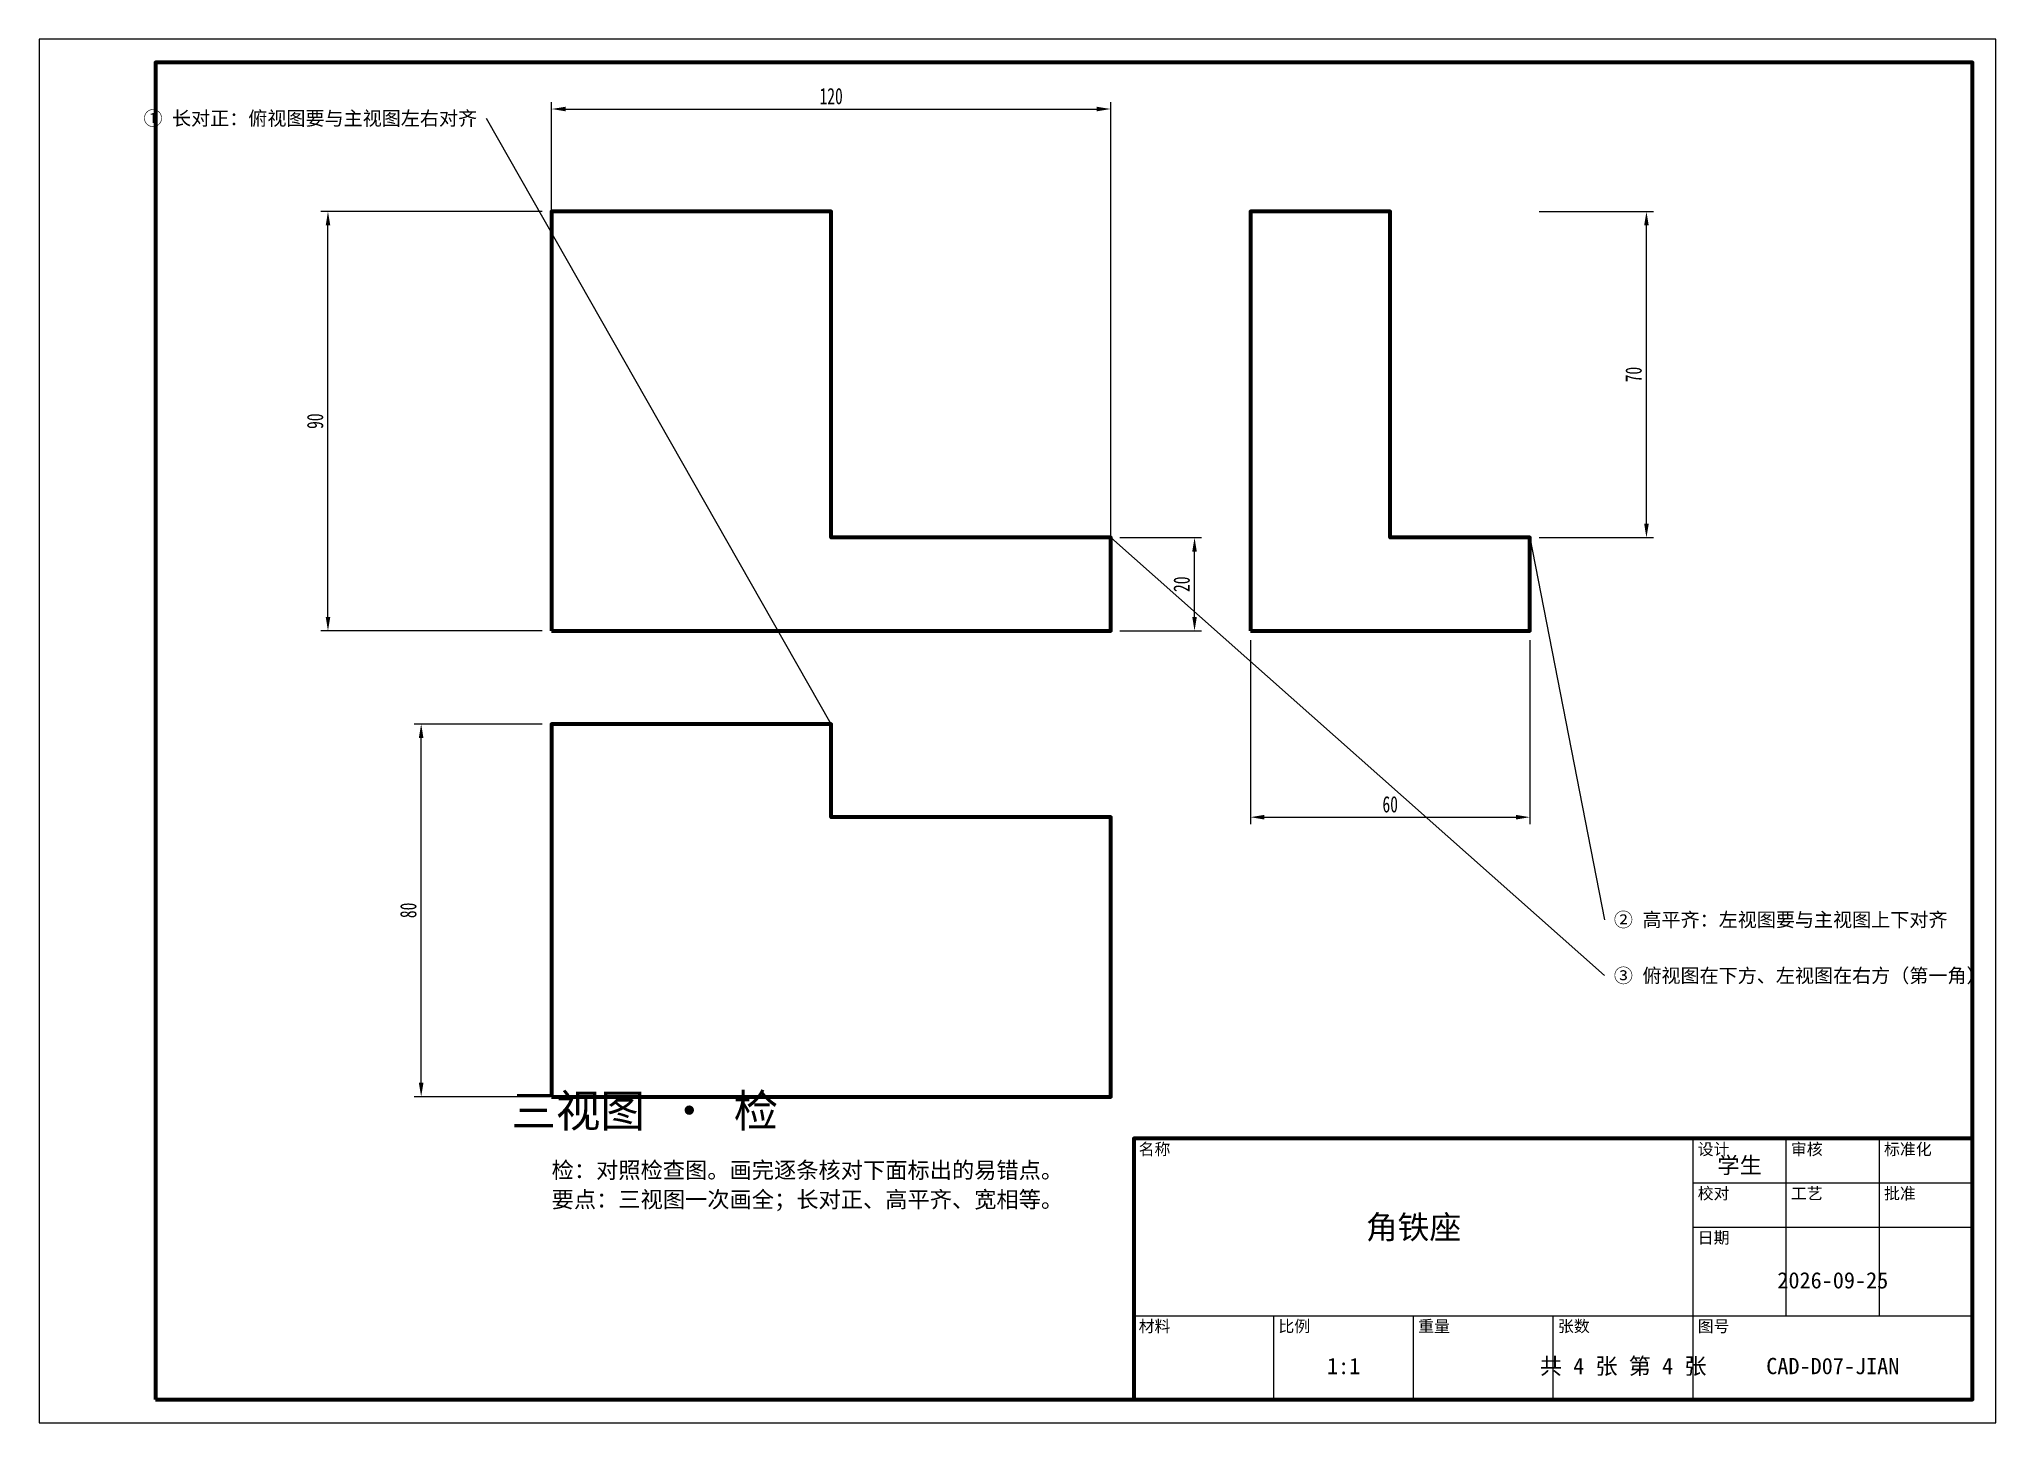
# Model space of a CAD drawing. Header units: millimetres. Extents: x 0 to 420, y 0 to 297.
import ezdxf
from ezdxf.enums import TextEntityAlignment as Align

# ---------------------------------------------------------------- set-up
doc = ezdxf.new("R2010")
doc.units = ezdxf.units.MM
for name, color, linetype, lineweight in [('图框', 7, 'CONTINUOUS', 70), ('尺寸标注', 4, 'CONTINUOUS', 25), ('文字', 7, 'CONTINUOUS', 25), ('粗实线', 7, 'CONTINUOUS', 70), ('细实线', 3, 'CONTINUOUS', 25)]:
    doc.layers.add(name, color=color, linetype=linetype, lineweight=lineweight)
doc.styles.add('长仿宋', font='simfang.ttf', dxfattribs={"width": 0.7})
doc.dimstyles.new('GB', dxfattribs={"dimtxt": 3.5, "dimasz": 3, "dimexe": 1.5, "dimexo": 2, "dimgap": 1, "dimtad": 1, "dimdec": 0, "dimtxsty": '长仿宋', "dimcen": 2.5, "dimazin": 3, "dimtfac": 1, "dimtmove": 0, "dimatfit": 3})

msp = doc.modelspace()

# ---------------------------------------------------------------- linework, layer by layer
at = {"layer": '图框'}
for points in [[(25, 5), (415, 5), (415, 292), (25, 292)], [(235, 5), (415, 5), (415, 61), (235, 61)]]:
    msp.add_lwpolyline(points, close=True, dxfattribs=at)
at = {"layer": '粗实线'}
for points in [[(110, 170), (230, 170), (230, 190), (170, 190), (170, 260), (110, 260)], [(260, 170), (320, 170), (320, 190), (290, 190), (290, 260), (260, 260)], [(110, 70), (230, 70), (230, 130), (170, 130), (170, 150), (110, 150)]]:
    msp.add_lwpolyline(points, close=True, dxfattribs=at)
at = {"layer": '细实线'}
for p, q in [((170, 150), (96, 280)), ((230, 190), (336, 96)), ((320, 190), (336, 108)), ((355, 5), (355, 61)), ((375, 23), (375, 61)), ((395, 23), (395, 61)), ((355, 51.5), (415, 51.5)), ((355, 42), (415, 42)), ((235, 23), (415, 23)), ((265, 5), (265, 23)), ((295, 5), (295, 23)), ((325, 5), (325, 23))]:
    msp.add_line(p, q, dxfattribs=at)
msp.add_lwpolyline([(0, 0), (420, 0), (420, 297), (0, 297)], close=True, dxfattribs=at)

# ---------------------------------------------------------------- texts
at = {"layer": '文字', "style": '长仿宋'}
msp.add_text('① 长对正：俯视图要与主视图左右对齐', height=3, dxfattribs=at).set_placement((94, 280), align=Align.MIDDLE_RIGHT)
for s, p in [('② 高平齐：左视图要与主视图上下对齐', (338, 108)), ('③ 俯视图在下方、左视图在右方（第一角）', (338, 96))]:
    msp.add_text(s, height=3, dxfattribs=at).set_placement(p, align=Align.MIDDLE_LEFT)
for s, height, p in [('三视图 · 检', 7, (130, 67)), ('学生', 3.5, (365, 55.3)), ('角铁座', 5, (295, 42)), ('2026-09-25', 3.5, (385, 30.6)), ('1:1', 3.5, (280, 12.2)), ('共 4 张 第 4 张', 3.5, (340, 12.2)), ('CAD-D07-JIAN', 3.5, (385, 12.2))]:
    msp.add_text(s, height=height, dxfattribs=at).set_placement(p, align=Align.MIDDLE_CENTER)
for s, height, p in [('名称', 2.5, (236, 60)), ('设计', 2.5, (356, 60)), ('审核', 2.5, (376, 60)), ('标准化', 2.5, (396, 60)), ('检：对照检查图。画完逐条核对下面标出的易错点。', 3.5, (110, 56)), ('校对', 2.5, (356, 50.5)), ('工艺', 2.5, (376, 50.5)), ('批准', 2.5, (396, 50.5)), ('要点：三视图一次画全；长对正、高平齐、宽相等。', 3.5, (110, 49.7)), ('日期', 2.5, (356, 41)), ('材料', 2.5, (236, 22)), ('比例', 2.5, (266, 22)), ('重量', 2.5, (296, 22)), ('张数', 2.5, (326, 22)), ('图号', 2.5, (356, 22))]:
    msp.add_text(s, height=height, dxfattribs=at).set_placement(p, align=Align.TOP_LEFT)

# ---------------------------------------------------------------- dimensions: what is measured, and where the dimension line sits
at = {"layer": '尺寸标注'}
msp.add_linear_dim(base=(110, 282), p1=(110, 170), p2=(230, 170), dimstyle='GB', dxfattribs=at).render()
msp.add_linear_dim(base=(62, 170), p1=(110, 170), p2=(110, 260), angle=90, dimstyle='GB', dxfattribs=at).render()
for base, p1, p2, text in [((345, 190), (320, 190), (320, 260), '70'), ((248, 170), (230, 170), (230, 190), '20'), ((82, 70), (110, 70), (110, 150), '80')]:
    msp.add_linear_dim(base=base, p1=p1, p2=p2, angle=90, text=text, dimstyle='GB', dxfattribs=at).render()
msp.add_linear_dim(base=(260, 130), p1=(260, 170), p2=(320, 170), text='60', dimstyle='GB', dxfattribs=at).render()

doc.saveas('drawing.dxf')
